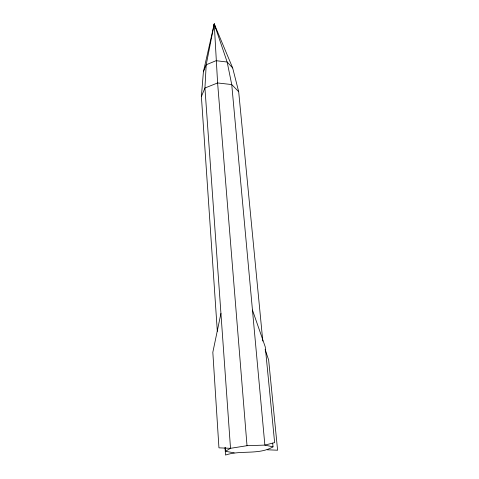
<?xml version="1.0" encoding="UTF-8"?>
<svg xmlns="http://www.w3.org/2000/svg" width="479" height="479" viewBox="0 0 479 479"><rect width="100%" height="100%" fill="white"/><g stroke="black" fill="none" stroke-linecap="round" stroke-linejoin="round"><path stroke-width="0.72" d="M217.322 331.282L201.396 96.513L203.401 71.772L214.239 23.95L232.668 67.952L238.686 91.734L262.803 341.126M214.095 25.435L214.239 23.95L227.16 62.036L231.74 84.561L264.869 445.099L273.03 446.841L272.671 443.117M220.939 313.428L212.826 352.293L218.945 447.847L230.513 448.314L247.014 445.698L264.869 445.099L274.635 442.626L265.258 346.892L252.463 310.063M203.401 71.772L206.192 64.785L214.239 23.95L215.532 28.249M201.396 96.513L204.934 88.016L206.192 64.785L216.101 60.689L227.16 62.036L232.668 67.952M225.208 447.554L225.459 451.278L230.513 448.314L204.934 88.016L217.604 82.963L231.74 84.561L238.686 91.734M225.028 447.608L225.531 455.05C240.859 449.823 258.6 455.26 273.03 446.841M267.15 449.787L277.604 450.206L268.647 359.992L265.127 349.532M225.459 451.278L234.207 452.853M214.388 25.429L214.239 23.95L217.604 82.963L247.014 445.698"/></g></svg>
